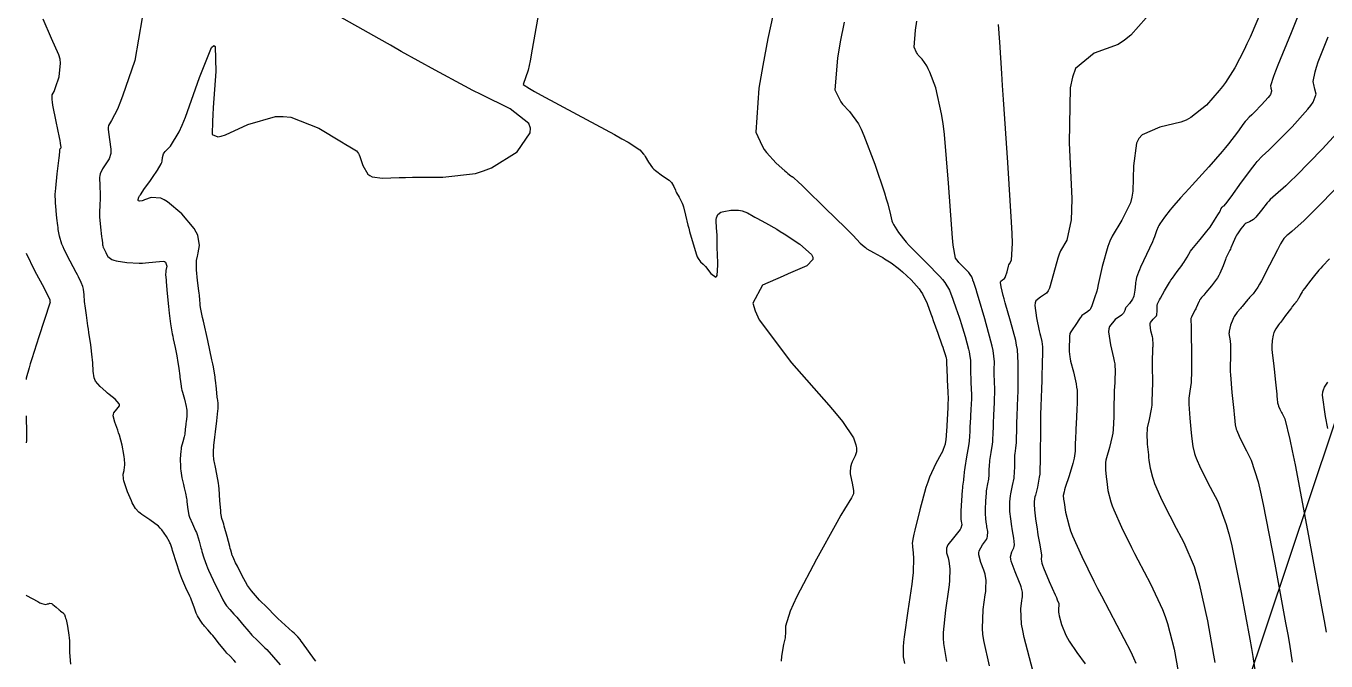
# Model space of a CAD drawing. Header units: metres. Extents: x 837476 to 838477, y 1189012 to 1191014.
# Drawn here: x 837476.5 to 837642.3, y 1189354.3 to 1189435.3 of the extents above; entities that cross this region are included whole.
import ezdxf

# ---------------------------------------------------------------- set-up
doc = ezdxf.new("R2010")
doc.units = ezdxf.units.M
doc.header["$LTSCALE"] = 0.3
for name, color, linetype in [('CORREDORVIA', 94, 'Continuous'), ('COTAS 10', 1, 'Continuous'), ('COTAS INT', 252, 'Continuous')]:
    doc.layers.add(name, color=color, linetype=linetype)

msp = doc.modelspace()

# ---------------------------------------------------------------- linework, layer by layer
at = {"layer": 'CORREDORVIA'}
msp.add_lwpolyline([(837910.676, 1191000.965), (838246.889, 1191005.3), (838347.391, 1190870.925), (838423.516, 1190628.699), (838450.215, 1190473.685), (838321.32, 1190375.615), (838242.09, 1190297.633), (838236.889, 1190068.622), (838166.593, 1189160.17), (837860.483, 1189307.124), (837593.191, 1189234.399), (837744.487, 1189686.609), (837700.859, 1189887.9), (837671.347, 1190075.087), (837676.273, 1190181.696), (837885.383, 1190229.429), (837983.184, 1190344.12), (837817.554, 1190502.187), (837798.033, 1190660.17), (837963.574, 1190795.982)], close=True, dxfattribs=at)
at = {"layer": 'COTAS 10'}
for points in [[(837491.325, 1189436.309), (837490.412, 1189430.88), (837488.825, 1189426.326), (837488.479, 1189425.418), (837488.173, 1189424.664), (837487.403, 1189423.215), (837487.056, 1189422.57), (837487.016, 1189422.323), (837487.001, 1189422.046), (837487.148, 1189420.797), (837487.331, 1189419.54), (837487.338, 1189419.258), (837487.327, 1189419.004), (837487.128, 1189418.325), (837486.799, 1189417.83), (837486.705, 1189417.693), (837486.609, 1189417.556), (837486.255, 1189417.059), (837485.982, 1189416.423), (837485.938, 1189416.198), (837485.908, 1189415.952), (837485.914, 1189414.889), (837485.973, 1189413.779), (837485.976, 1189413.503), (837485.974, 1189413.242), (837485.919, 1189412.415), (837485.878, 1189411.537), (837485.885, 1189411.244), (837485.9, 1189410.928), (837486.021, 1189409.607), (837486.161, 1189408.402), (837486.189, 1189408.159), (837486.212, 1189407.956), (837486.256, 1189407.552), (837486.271, 1189407.41), (837486.276, 1189407.372), (837486.282, 1189407.335), (837486.305, 1189407.206), (837486.352, 1189407.057), (837486.372, 1189407.008), (837486.395, 1189406.954), (837486.506, 1189406.732), (837486.656, 1189406.448), (837486.705, 1189406.356), (837486.756, 1189406.259), (837486.964, 1189405.859), (837487.473, 1189405.477), (837487.713, 1189405.39), (837487.996, 1189405.311), (837489.378, 1189405.096), (837490.955, 1189405.013), (837491.361, 1189405.018), (837491.753, 1189405.035), (837493.061, 1189405.197), (837494.019, 1189405.259), (837494.191, 1189405.213), (837494.323, 1189405.14), (837494.463, 1189404.648), (837494.368, 1189404.081), (837494.351, 1189403.96), (837494.338, 1189403.856), (837494.328, 1189403.61), (837494.368, 1189403.149), (837494.387, 1189402.908), (837494.41, 1189402.618), (837494.522, 1189401.162), (837494.671, 1189399.482), (837494.717, 1189399.051), (837494.766, 1189398.635), (837494.959, 1189397.256), (837495.173, 1189396.016), (837495.233, 1189395.688), (837495.295, 1189395.366), (837495.524, 1189394.257), (837495.739, 1189393.198), (837495.792, 1189392.908), (837495.843, 1189392.619), (837496.001, 1189391.584), (837496.124, 1189390.657), (837496.152, 1189390.435), (837496.177, 1189390.229), (837496.248, 1189389.611), (837496.354, 1189388.998), (837496.402, 1189388.795), (837496.458, 1189388.576), (837496.725, 1189387.667), (837496.964, 1189386.72), (837497.001, 1189386.478), (837497.026, 1189386.245), (837497.011, 1189385.477), (837496.925, 1189384.791), (837496.905, 1189384.61), (837496.886, 1189384.431), (837496.832, 1189383.818), (837496.755, 1189383.215), (837496.722, 1189383.044), (837496.684, 1189382.871), (837496.504, 1189382.228), (837496.326, 1189381.497), (837496.289, 1189381.267), (837496.257, 1189381.025), (837496.189, 1189380.055), (837496.203, 1189379.043), (837496.224, 1189378.775), (837496.252, 1189378.513), (837496.413, 1189377.608), (837496.609, 1189376.78), (837496.659, 1189376.567), (837496.707, 1189376.359), (837496.865, 1189375.665), (837496.991, 1189374.993), (837497.018, 1189374.8), (837497.043, 1189374.603), (837497.106, 1189373.867), (837497.229, 1189373.084), (837497.291, 1189372.858), (837497.366, 1189372.627), (837497.739, 1189371.764), (837498.146, 1189370.883), (837498.243, 1189370.643), (837498.332, 1189370.404), (837498.597, 1189369.553), (837498.823, 1189368.713), (837498.888, 1189368.481), (837498.954, 1189368.249), (837499.201, 1189367.413), (837499.54, 1189366.467), (837499.663, 1189366.166), (837499.8, 1189365.848), (837500.402, 1189364.557), (837501.005, 1189363.323), (837501.142, 1189363.041), (837501.267, 1189362.785), (837501.609, 1189362.076), (837501.907, 1189361.553), (837502.002, 1189361.414), (837502.104, 1189361.279), (837502.521, 1189360.812), (837503.046, 1189360.252), (837503.216, 1189360.058), (837503.396, 1189359.847), (837504.137, 1189358.944), (837504.923, 1189358.008), (837505.131, 1189357.777), (837505.336, 1189357.558), (837506.044, 1189356.866), (837506.772, 1189356.168), (837506.989, 1189355.945), (837507.214, 1189355.709), (837508.081, 1189354.747), (837508.916, 1189353.767)], [(837599.438, 1189353.627), (837598.695, 1189356.866), (837598.585, 1189357.667), (837598.515, 1189358.427), (837598.606, 1189360.825), (837598.884, 1189362.687), (837598.932, 1189363.108), (837598.967, 1189363.49), (837598.989, 1189364.527), (837598.848, 1189365.353), (837598.781, 1189365.601), (837598.701, 1189365.857), (837598.31, 1189366.848), (837598.059, 1189367.826), (837598.066, 1189368.074), (837598.108, 1189368.312), (837598.537, 1189369.085), (837599.034, 1189369.774), (837599.119, 1189369.959), (837599.18, 1189370.14), (837599.209, 1189370.771), (837599.096, 1189371.39), (837599.067, 1189371.563), (837599.039, 1189371.738), (837598.949, 1189372.374), (837598.896, 1189373.116), (837598.892, 1189373.357), (837598.892, 1189373.613), (837598.93, 1189374.664), (837599.014, 1189375.702), (837599.042, 1189375.949), (837599.073, 1189376.179), (837599.205, 1189376.866), (837599.322, 1189377.468), (837599.343, 1189377.645), (837599.36, 1189377.827), (837599.383, 1189378.519), (837599.415, 1189379.319), (837599.439, 1189379.568), (837599.469, 1189379.83), (837599.63, 1189380.872), (837599.793, 1189381.93), (837599.824, 1189382.201), (837599.85, 1189382.462), (837599.894, 1189383.323), (837599.908, 1189384.154), (837599.916, 1189384.396), (837599.925, 1189384.643), (837599.969, 1189385.575), (837600.019, 1189386.491), (837600.031, 1189386.727), (837600.042, 1189386.956), (837600.076, 1189387.718), (837600.091, 1189388.483), (837600.09, 1189388.714), (837600.086, 1189388.953), (837600.054, 1189389.884), (837600.022, 1189390.873), (837600.019, 1189391.149), (837600.018, 1189391.425), (837600.035, 1189392.428), (837599.869, 1189393.883), (837599.753, 1189394.444), (837599.607, 1189395.074), (837598.825, 1189397.92), (837598.013, 1189400.634), (837597.848, 1189401.18), (837597.709, 1189401.638), (837597.421, 1189402.548), (837597.308, 1189402.86), (837597.279, 1189402.94), (837597.252, 1189403.016), (837597.161, 1189403.271), (837596.966, 1189403.584), (837596.872, 1189403.699), (837596.762, 1189403.825), (837596.221, 1189404.38), (837595.649, 1189404.957), (837595.519, 1189405.097), (837595.401, 1189405.228), (837595.077, 1189405.628), (837594.793, 1189407.306), (837594.7, 1189408.243), (837594.6, 1189409.385), (837594.187, 1189415.212), (837593.661, 1189421.436), (837593.491, 1189422.828), (837593.309, 1189424.076), (837592.562, 1189427.386), (837591.796, 1189429.388), (837591.603, 1189429.812), (837591.418, 1189430.179), (837590.818, 1189431.033), (837590.327, 1189431.56), (837590.212, 1189431.722), (837590.105, 1189431.889), (837589.793, 1189432.55), (837589.965, 1189434.745), (837590.163, 1189435.881)], [(837628.2, 1189354.085), (837628.045, 1189354.998), (837627.256, 1189359.382), (837626.205, 1189364.097), (837625.884, 1189365.218), (837625.551, 1189366.259), (837624.243, 1189369.356), (837622.944, 1189371.806), (837622.617, 1189372.439), (837622.304, 1189373.053), (837621.292, 1189375.109), (837620.525, 1189376.851), (837620.367, 1189377.268), (837620.231, 1189377.655), (837619.938, 1189378.815), (837619.798, 1189379.884), (837619.759, 1189380.214), (837619.721, 1189380.56), (837619.582, 1189381.93), (837619.537, 1189383.305), (837619.557, 1189383.653), (837619.592, 1189383.987), (837619.835, 1189385.075), (837620.101, 1189386.396), (837620.15, 1189386.876), (837620.188, 1189387.407), (837620.237, 1189389.738), (837620.226, 1189391.962), (837620.226, 1189392.425), (837620.227, 1189392.822), (837620.242, 1189393.705), (837620.265, 1189394.144), (837620.271, 1189394.262), (837620.276, 1189394.377), (837620.297, 1189394.78), (837620.264, 1189395.265), (837620.237, 1189395.432), (837620.202, 1189395.614), (837620.009, 1189396.388), (837619.903, 1189397.142), (837619.922, 1189397.31), (837619.963, 1189397.461), (837620.288, 1189397.86), (837620.652, 1189398.197), (837620.718, 1189398.309), (837620.769, 1189398.429), (837620.825, 1189398.928), (837620.804, 1189399.402), (837620.805, 1189399.505), (837620.81, 1189399.597), (837620.854, 1189399.827), (837621.032, 1189400.174), (837621.121, 1189400.338), (837621.227, 1189400.533), (837621.753, 1189401.484), (837622.391, 1189402.56), (837622.567, 1189402.833), (837622.742, 1189403.095), (837623.376, 1189403.952), (837623.95, 1189404.711), (837624.088, 1189404.912), (837624.218, 1189405.108), (837624.611, 1189405.783), (837625.07, 1189406.522), (837625.241, 1189406.759), (837625.431, 1189407.009), (837626.273, 1189408.032), (837627.147, 1189409.086), (837627.356, 1189409.357), (837627.551, 1189409.618), (837628.139, 1189410.486), (837628.551, 1189411.17), (837628.636, 1189411.316), (837628.708, 1189411.443), (837628.863, 1189411.743), (837628.941, 1189411.912), (837628.964, 1189411.956), (837628.988, 1189411.999), (837629.083, 1189412.144), (837629.183, 1189412.258), (837629.211, 1189412.281), (837629.238, 1189412.301), (837629.337, 1189412.343), (837629.74, 1189412.814), (837629.96, 1189413.104), (837630.226, 1189413.464), (837631.576, 1189415.337), (837632.988, 1189417.264), (837633.293, 1189417.656), (837633.561, 1189417.988), (837634.217, 1189418.676), (837635.05, 1189419.422), (837635.429, 1189419.791), (837635.873, 1189420.229), (837638.011, 1189422.398), (837640.037, 1189424.638), (837640.409, 1189425.121), (837640.7, 1189425.546), (837641.068, 1189426.585), (837640.914, 1189427.229), (837640.875, 1189427.405), (837640.838, 1189427.579), (837640.717, 1189428.197), (837640.944, 1189429.44), (837641.126, 1189430.009), (837641.36, 1189430.674), (837642.635, 1189433.886)]]:
    msp.add_lwpolyline(points, dxfattribs=at)
at = {"layer": 'COTAS INT'}
for points in [[(837574.936, 1189450.96), (837571.157, 1189433.686), (837570.494, 1189430.227), (837569.998, 1189427.343), (837569.596, 1189421.71), (837570.409, 1189419.96), (837570.68, 1189419.524), (837570.97, 1189419.109), (837572.185, 1189417.783), (837573.296, 1189416.809), (837573.521, 1189416.615), (837573.71, 1189416.454), (837574.096, 1189416.147), (837574.223, 1189416.07), (837574.249, 1189416.055), (837574.272, 1189416.041), (837574.321, 1189416.013), (837574.349, 1189415.996), (837574.369, 1189415.984), (837574.413, 1189415.955), (837575.064, 1189415.334), (837575.458, 1189414.954), (837575.944, 1189414.484), (837578.471, 1189412.034), (837581.059, 1189409.502), (837581.584, 1189408.98), (837582.026, 1189408.536), (837582.929, 1189407.58), (837583.409, 1189407.122), (837583.583, 1189406.992), (837583.775, 1189406.861), (837584.619, 1189406.376), (837585.551, 1189405.872), (837585.798, 1189405.729), (837586.041, 1189405.584), (837586.881, 1189405.048), (837587.761, 1189404.386), (837588.03, 1189404.162), (837588.309, 1189403.92), (837589.408, 1189402.9), (837590.434, 1189401.744), (837590.668, 1189401.417), (837590.879, 1189401.087), (837591.462, 1189399.869), (837591.939, 1189398.533), (837592.084, 1189398.129), (837592.235, 1189397.71), (837592.828, 1189396.072), (837593.357, 1189394.601), (837593.467, 1189394.288), (837593.562, 1189394.016), (837593.776, 1189393.371), (837593.866, 1189393.044), (837593.883, 1189392.971), (837593.896, 1189392.907), (837593.916, 1189392.739), (837593.931, 1189392.267), (837593.942, 1189392.011), (837593.955, 1189391.699), (837594.029, 1189390.12), (837594.103, 1189388.552), (837594.117, 1189388.247), (837594.128, 1189387.999), (837594.144, 1189387.573), (837594.121, 1189387.15), (837594.107, 1189386.904), (837594.09, 1189386.602), (837593.917, 1189383.499), (837593.9, 1189383.201), (837593.887, 1189382.961), (837593.866, 1189382.565), (837593.849, 1189382.449), (837593.838, 1189382.385), (837593.824, 1189382.307), (837593.754, 1189381.91), (837593.52, 1189381.239), (837593.404, 1189380.989), (837593.266, 1189380.71), (837592.58, 1189379.471), (837591.757, 1189377.697), (837591.532, 1189377.081), (837591.309, 1189376.412), (837590.514, 1189373.546), (837589.888, 1189370.937), (837589.771, 1189370.43), (837589.678, 1189370.017), (837589.549, 1189369.301), (837589.594, 1189368.946), (837589.612, 1189368.76), (837589.632, 1189368.536), (837589.724, 1189367.41), (837589.681, 1189365.536), (837589.615, 1189364.841), (837589.526, 1189364.069), (837589.014, 1189360.643), (837588.517, 1189357.357), (837588.438, 1189356.674), (837588.385, 1189356.088), (837588.407, 1189354.792), (837588.558, 1189353.957)], [(837542.461, 1189440.019), (837541.101, 1189432.293), (837540.808, 1189430.825), (837540.551, 1189429.648), (837539.923, 1189427.823), (837540.743, 1189427.28), (837541.399, 1189426.912), (837542.24, 1189426.448), (837546.826, 1189423.986), (837551.579, 1189421.418), (837552.526, 1189420.887), (837553.313, 1189420.435), (837554.821, 1189419.455), (837555.27, 1189418.933), (837555.389, 1189418.77), (837555.506, 1189418.598), (837555.911, 1189417.909), (837556.422, 1189417.191), (837556.606, 1189417.001), (837556.809, 1189416.814), (837557.697, 1189416.173), (837558.536, 1189415.586), (837558.709, 1189415.434), (837558.855, 1189415.287), (837559.167, 1189414.795), (837559.357, 1189414.303), (837559.425, 1189414.155), (837559.502, 1189414.003), (837559.836, 1189413.413), (837560.193, 1189412.685), (837560.283, 1189412.446), (837560.369, 1189412.191), (837560.648, 1189411.131), (837560.948, 1189409.861), (837561.048, 1189409.473), (837561.154, 1189409.068), (837561.598, 1189407.474), (837562.041, 1189406.089), (837562.147, 1189405.817), (837562.245, 1189405.592), (837562.54, 1189405.182), (837562.895, 1189404.897), (837563.031, 1189404.752), (837563.184, 1189404.578), (837563.874, 1189403.709), (837564.498, 1189403.228), (837564.609, 1189403.299), (837564.694, 1189403.459), (837564.775, 1189404.771), (837564.705, 1189406.366), (837564.693, 1189406.704), (837564.685, 1189406.997), (837564.684, 1189407.679), (837564.681, 1189408.195), (837564.672, 1189408.383), (837564.659, 1189408.59), (837564.58, 1189409.503), (837564.543, 1189410.401), (837564.557, 1189410.599), (837564.58, 1189410.776), (837564.751, 1189411.232), (837565.154, 1189411.503), (837565.323, 1189411.564), (837565.518, 1189411.618), (837566.432, 1189411.758), (837567.413, 1189411.769), (837567.649, 1189411.741), (837567.871, 1189411.699), (837568.548, 1189411.436), (837569.253, 1189411.027), (837569.494, 1189410.893), (837569.754, 1189410.751), (837570.855, 1189410.161), (837572.275, 1189409.347), (837572.735, 1189409.063), (837573.225, 1189408.754), (837575.236, 1189407.427), (837576.712, 1189406.097), (837576.863, 1189405.786), (837576.903, 1189405.499), (837576.119, 1189404.672), (837574.331, 1189403.889), (837573.738, 1189403.631), (837573.103, 1189403.354), (837570.454, 1189402.202), (837569.244, 1189399.913), (837569.515, 1189398.919), (837570.049, 1189397.769), (837574.169, 1189392.312), (837578.933, 1189386.902), (837579.874, 1189385.782), (837580.651, 1189384.825), (837582.089, 1189382.732), (837582.367, 1189381.831), (837582.411, 1189381.625), (837582.442, 1189381.439), (837582.435, 1189380.926), (837582.319, 1189380.551), (837582.281, 1189380.453), (837582.241, 1189380.356), (837582.074, 1189380.027), (837581.901, 1189379.674), (837581.858, 1189379.562), (837581.816, 1189379.444), (837581.679, 1189378.969), (837581.637, 1189378.347), (837581.654, 1189378.136), (837581.685, 1189377.909), (837581.902, 1189376.949), (837582.072, 1189376.011), (837582.073, 1189375.798), (837582.054, 1189375.605), (837581.818, 1189375.073), (837580.908, 1189373.632), (837580.465, 1189372.866), (837579.939, 1189371.94), (837577.345, 1189367.27), (837574.831, 1189362.482), (837574.355, 1189361.483), (837573.975, 1189360.625), (837573.396, 1189358.705), (837573.387, 1189357.738), (837573.365, 1189357.481), (837573.335, 1189357.228), (837573.159, 1189356.356), (837572.905, 1189354.869), (837572.826, 1189354.229)], [(837639.573, 1189438.511), (837637.884, 1189434.383), (837636.198, 1189430.29), (837635.881, 1189429.487), (837635.628, 1189428.827), (837635.252, 1189427.636), (837635.303, 1189427.377), (837635.318, 1189427.303), (837635.335, 1189427.23), (837635.4, 1189426.959), (837635.245, 1189426.522), (837635.123, 1189426.344), (837634.966, 1189426.141), (837634.115, 1189425.199), (837633.216, 1189424.288), (837633.03, 1189424.103), (837632.87, 1189423.948), (837632.52, 1189423.635), (837632.19, 1189423.269), (837632.043, 1189423.082), (837631.873, 1189422.857), (837631.057, 1189421.735), (837629.903, 1189420.224), (837629.52, 1189419.755), (837629.109, 1189419.264), (837627.393, 1189417.305), (837625.687, 1189415.417), (837625.282, 1189414.97), (837624.906, 1189414.557), (837623.792, 1189413.337), (837622.914, 1189412.347), (837622.686, 1189412.078), (837622.466, 1189411.811), (837621.726, 1189410.866), (837621.149, 1189410.032), (837621.031, 1189409.835), (837620.931, 1189409.653), (837620.722, 1189409.117), (837620.47, 1189408.39), (837620.343, 1189408.087), (837620.192, 1189407.74), (837619.437, 1189406.118), (837618.682, 1189404.508), (837618.531, 1189404.168), (837618.403, 1189403.874), (837618.15, 1189403.195), (837618.064, 1189402.716), (837618.042, 1189402.549), (837618.021, 1189402.367), (837617.952, 1189401.582), (837617.809, 1189400.784), (837617.741, 1189400.593), (837617.662, 1189400.415), (837617.272, 1189399.878), (837616.899, 1189399.462), (837616.829, 1189399.359), (837616.774, 1189399.261), (837616.7, 1189398.953), (837616.519, 1189398.612), (837616.398, 1189398.494), (837616.246, 1189398.365), (837615.439, 1189397.813), (837614.732, 1189396.945), (837614.643, 1189396.617), (837614.6, 1189396.25), (837614.831, 1189394.61), (837615.251, 1189392.924), (837615.327, 1189392.529), (837615.387, 1189392.165), (837615.457, 1189391.11), (837615.413, 1189390.233), (837615.401, 1189389.981), (837615.388, 1189389.726), (837615.338, 1189388.77), (837615.299, 1189387.654), (837615.293, 1189387.298), (837615.289, 1189386.921), (837615.289, 1189385.389), (837615.207, 1189383.775), (837615.151, 1189383.346), (837615.08, 1189382.926), (837614.704, 1189381.476), (837614.34, 1189380.192), (837614.277, 1189379.876), (837614.231, 1189379.577), (837614.201, 1189378.642), (837614.298, 1189377.74), (837614.332, 1189377.463), (837614.369, 1189377.173), (837614.527, 1189376.025), (837614.897, 1189374.562), (837615.067, 1189374.073), (837615.267, 1189373.548), (837616.235, 1189371.35), (837617.511, 1189368.755), (837617.906, 1189367.981), (837618.319, 1189367.181), (837619.958, 1189364.091), (837621.489, 1189360.837), (837621.833, 1189359.935), (837622.142, 1189359.032), (837622.972, 1189355.769), (837623.47, 1189352.941)], [(837513.471, 1189354.254), (837513.319, 1189354.461), (837512.55, 1189355.516), (837511.766, 1189356.585), (837511.606, 1189356.802), (837511.47, 1189356.983), (837511.184, 1189357.353), (837510.862, 1189357.667), (837510.704, 1189357.813), (837510.517, 1189357.986), (837509.589, 1189358.825), (837508.655, 1189359.674), (837508.464, 1189359.852), (837508.302, 1189360.005), (837507.961, 1189360.355), (837507.616, 1189360.728), (837507.452, 1189360.896), (837507.258, 1189361.092), (837506.312, 1189362.033), (837505.269, 1189363.202), (837505.014, 1189363.541), (837504.774, 1189363.888), (837504.029, 1189365.197), (837503.479, 1189366.345), (837503.361, 1189366.59), (837503.258, 1189366.804), (837503.012, 1189367.312), (837502.882, 1189367.591), (837502.853, 1189367.659), (837502.826, 1189367.724), (837502.753, 1189367.928), (837502.629, 1189368.38), (837502.57, 1189368.602), (837502.501, 1189368.865), (837502.162, 1189370.162), (837501.813, 1189371.464), (837501.737, 1189371.73), (837501.671, 1189371.955), (837501.508, 1189372.425), (837501.407, 1189372.905), (837501.38, 1189373.135), (837501.353, 1189373.409), (837501.26, 1189374.75), (837501.143, 1189376.245), (837501.102, 1189376.615), (837501.057, 1189376.967), (837500.861, 1189378.08), (837500.669, 1189378.972), (837500.627, 1189379.185), (837500.589, 1189379.382), (837500.492, 1189379.968), (837500.452, 1189380.541), (837500.45, 1189380.73), (837500.452, 1189380.932), (837500.494, 1189381.769), (837500.59, 1189382.813), (837500.627, 1189383.144), (837500.667, 1189383.494), (837500.848, 1189384.913), (837501.004, 1189386.187), (837501.029, 1189386.446), (837501.046, 1189386.664), (837501.039, 1189387.114), (837500.966, 1189387.514), (837500.94, 1189387.701), (837500.913, 1189387.921), (837500.793, 1189388.991), (837500.679, 1189390.077), (837500.654, 1189390.308), (837500.631, 1189390.508), (837500.576, 1189390.976), (837500.418, 1189391.777), (837500.332, 1189392.187), (837500.227, 1189392.679), (837499.693, 1189395.135), (837499.156, 1189397.598), (837499.049, 1189398.095), (837498.961, 1189398.511), (837498.793, 1189399.343), (837498.746, 1189399.673), (837498.735, 1189399.773), (837498.723, 1189399.876), (837498.688, 1189400.278), (837498.625, 1189400.926), (837498.597, 1189401.184), (837498.565, 1189401.476), (837498.409, 1189402.815), (837498.274, 1189404.152), (837498.255, 1189404.443), (837498.243, 1189404.699), (837498.268, 1189405.34), (837498.374, 1189405.89), (837498.413, 1189406.09), (837498.457, 1189406.311), (837498.654, 1189407.279), (837498.441, 1189408.565), (837498.228, 1189408.985), (837497.947, 1189409.434), (837496.374, 1189411.286), (837494.556, 1189412.847), (837494.121, 1189413.111), (837493.716, 1189413.303), (837492.498, 1189413.389), (837491.645, 1189413.08), (837491.47, 1189413.023), (837491.321, 1189412.978), (837491.003, 1189412.918), (837490.883, 1189412.964), (837490.859, 1189412.986), (837490.839, 1189413.013), (837490.801, 1189413.141), (837490.923, 1189413.447), (837491.005, 1189413.585), (837491.107, 1189413.747), (837491.647, 1189414.523), (837492.307, 1189415.449), (837492.484, 1189415.705), (837492.66, 1189415.96), (837493.273, 1189416.88), (837493.74, 1189417.688), (837493.823, 1189417.873), (837493.885, 1189418.04), (837493.942, 1189418.505), (837494.05, 1189418.94), (837494.145, 1189419.089), (837494.269, 1189419.25), (837494.948, 1189419.936), (837496.039, 1189421.744), (837496.422, 1189422.613), (837496.839, 1189423.641), (837498.638, 1189428.684), (837500.191, 1189432.503), (837500.453, 1189432.76), (837500.643, 1189432.669), (837500.722, 1189429.449), (837500.409, 1189424.879), (837500.352, 1189423.937), (837500.307, 1189423.136), (837500.25, 1189421.41), (837500.963, 1189421.113), (837501.403, 1189421.213), (837501.949, 1189421.39), (837504.796, 1189422.688), (837508.336, 1189423.722), (837509.318, 1189423.733), (837510.301, 1189423.625), (837513.856, 1189422.241), (837516.759, 1189420.484), (837517.331, 1189420.141), (837517.803, 1189419.86), (837518.667, 1189419.36), (837518.917, 1189419.013), (837519, 1189418.827), (837519.09, 1189418.603), (837519.467, 1189417.469), (837520.109, 1189416.377), (837520.367, 1189416.179), (837520.659, 1189416.026), (837522, 1189415.849), (837524.13, 1189415.94), (837524.92, 1189415.956), (837525.795, 1189415.967), (837529.678, 1189415.973), (837533.839, 1189416.459), (837534.889, 1189416.773), (837535.896, 1189417.165), (837539.166, 1189419.228), (837540.844, 1189421.633), (837540.847, 1189422.241), (837540.65, 1189422.823), (837538.272, 1189424.716), (837534.563, 1189426.52), (837533.527, 1189427.047), (837532.486, 1189427.585), (837528.696, 1189429.627), (837524.386, 1189432.032), (837523.019, 1189432.8), (837521.576, 1189433.611), (837515.735, 1189436.908)], [(837620.379, 1189437.406), (837617.461, 1189434.099), (837616.638, 1189433.438), (837615.809, 1189432.886), (837612.761, 1189431.813), (837610.394, 1189429.845), (837609.994, 1189428.73), (837609.705, 1189427.367), (837609.584, 1189420.383), (837609.901, 1189413.245), (837609.888, 1189411.786), (837609.832, 1189410.55), (837609.267, 1189407.952), (837608.493, 1189406.601), (837608.306, 1189406.15), (837608.131, 1189405.667), (837607.595, 1189403.648), (837607.061, 1189401.832), (837606.886, 1189401.476), (837606.7, 1189401.185), (837605.931, 1189400.667), (837605.335, 1189400.202), (837605.258, 1189399.944), (837605.219, 1189399.631), (837605.395, 1189398.034), (837605.76, 1189396.382), (837605.839, 1189396.033), (837605.909, 1189395.732), (837606.085, 1189395.036), (837606.166, 1189394.353), (837606.176, 1189394.059), (837606.181, 1189393.72), (837606.155, 1189392.116), (837606.106, 1189390.582), (837606.097, 1189390.287), (837606.09, 1189390.047), (837606.079, 1189389.648), (837606.069, 1189389.354), (837606.063, 1189389.18), (837606.054, 1189388.967), (837606.009, 1189387.862), (837605.963, 1189386.762), (837605.947, 1189386.38), (837605.935, 1189386.103), (837605.933, 1189385.786), (837605.932, 1189385.59), (837605.93, 1189385.348), (837605.922, 1189384.082), (837605.911, 1189382.804), (837605.908, 1189382.555), (837605.905, 1189382.35), (837605.893, 1189381.988), (837605.886, 1189381.633), (837605.887, 1189381.434), (837605.888, 1189381.191), (837605.899, 1189379.949), (837605.852, 1189378.482), (837605.817, 1189378.098), (837605.771, 1189377.723), (837605.524, 1189376.448), (837605.269, 1189375.412), (837605.219, 1189375.188), (837605.178, 1189374.991), (837605.103, 1189374.507), (837605.122, 1189373.999), (837605.14, 1189373.788), (837605.164, 1189373.545), (837605.299, 1189372.411), (837605.486, 1189371.088), (837605.543, 1189370.726), (837605.603, 1189370.366), (837605.839, 1189369.08), (837606.016, 1189368.028), (837606.039, 1189367.815), (837606.05, 1189367.636), (837605.995, 1189367.273), (837606.076, 1189366.748), (837606.173, 1189366.467), (837606.303, 1189366.128), (837607.038, 1189364.411), (837607.801, 1189362.7), (837607.947, 1189362.363), (837608.066, 1189362.085), (837608.258, 1189361.578), (837608.255, 1189361.418), (837608.249, 1189361.359), (837608.242, 1189361.294), (837608.199, 1189361.007), (837608.229, 1189360.484), (837608.268, 1189360.271), (837608.319, 1189360.028), (837608.614, 1189358.902), (837609.145, 1189357.55), (837609.346, 1189357.165), (837609.57, 1189356.775), (837610.57, 1189355.326), (837611.632, 1189353.883)], [(837634.248, 1189437.54), (837632.652, 1189433.861), (837632.257, 1189433), (837631.882, 1189432.207), (837630.699, 1189429.914), (837629.509, 1189428.061), (837629.13, 1189427.547), (837628.729, 1189427.032), (837627.104, 1189425.166), (837625.118, 1189423.597), (837624.491, 1189423.269), (837623.829, 1189422.987), (837621.158, 1189422.354), (837618.881, 1189421.395), (837618.468, 1189420.907), (837618.149, 1189420.323), (837617.782, 1189417.41), (837617.706, 1189414.195), (837617.57, 1189413.42), (837617.385, 1189412.694), (837616.304, 1189410.49), (837615.063, 1189408.439), (837614.778, 1189407.811), (837614.517, 1189407.157), (837613.788, 1189404.576), (837613.297, 1189402.289), (837613.187, 1189401.82), (837613.09, 1189401.421), (837612.831, 1189400.576), (837612.665, 1189400.189), (837612.625, 1189400.081), (837612.587, 1189399.972), (837612.473, 1189399.572), (837612.309, 1189399.195), (837612.24, 1189399.1), (837612.161, 1189399.01), (837611.792, 1189398.718), (837611.437, 1189398.499), (837611.367, 1189398.454), (837611.309, 1189398.416), (837611.2, 1189398.334), (837611.066, 1189398.138), (837610.991, 1189398.027), (837610.9, 1189397.893), (837610.438, 1189397.202), (837609.975, 1189396.509), (837609.884, 1189396.371), (837609.809, 1189396.258), (837609.673, 1189396.046), (837609.645, 1189395.872), (837609.639, 1189395.783), (837609.632, 1189395.675), (837609.613, 1189395.137), (837609.597, 1189394.525), (837609.592, 1189394.371), (837609.588, 1189394.223), (837609.572, 1189393.745), (837609.647, 1189393.082), (837609.7, 1189392.818), (837609.767, 1189392.52), (837610.126, 1189391.152), (837610.475, 1189389.612), (837610.536, 1189389.206), (837610.582, 1189388.807), (837610.618, 1189387.44), (837610.55, 1189386.089), (837610.531, 1189385.701), (837610.511, 1189385.307), (837610.434, 1189383.835), (837610.372, 1189382.486), (837610.36, 1189382.171), (837610.351, 1189381.88), (837610.34, 1189381.039), (837610.225, 1189380.142), (837610.151, 1189379.816), (837610.059, 1189379.457), (837609.573, 1189377.877), (837609.088, 1189376.396), (837608.997, 1189376.098), (837608.925, 1189375.849), (837608.82, 1189375.354), (837608.875, 1189374.921), (837608.904, 1189374.711), (837608.939, 1189374.462), (837609.115, 1189373.236), (837609.562, 1189371.469), (837609.768, 1189370.879), (837610.009, 1189370.245), (837611.178, 1189367.591), (837612.719, 1189364.458), (837613.196, 1189363.522), (837613.694, 1189362.557), (837615.673, 1189358.825), (837617.426, 1189355.414), (837617.781, 1189354.652), (837618.079, 1189353.968)], [(837503.274, 1189354.077), (837503.027, 1189354.351), (837502.499, 1189354.907), (837502.153, 1189355.272), (837502.02, 1189355.426), (837501.871, 1189355.602), (837501.199, 1189356.425), (837500.496, 1189357.296), (837500.327, 1189357.502), (837500.169, 1189357.693), (837499.693, 1189358.254), (837499.299, 1189358.72), (837499.194, 1189358.85), (837499.09, 1189358.981), (837498.728, 1189359.457), (837498.394, 1189360.004), (837498.308, 1189360.18), (837498.224, 1189360.365), (837497.944, 1189361.122), (837497.627, 1189362.001), (837497.52, 1189362.264), (837497.405, 1189362.535), (837496.918, 1189363.585), (837496.394, 1189364.766), (837496.255, 1189365.119), (837496.119, 1189365.484), (837495.649, 1189366.898), (837495.278, 1189368.118), (837495.205, 1189368.361), (837495.145, 1189368.562), (837495.033, 1189368.944), (837494.925, 1189369.2), (837494.867, 1189369.321), (837494.798, 1189369.465), (837494.447, 1189370.164), (837493.861, 1189370.997), (837493.643, 1189371.223), (837493.401, 1189371.449), (837492.325, 1189372.25), (837491.289, 1189372.954), (837491.073, 1189373.117), (837490.886, 1189373.268), (837490.464, 1189373.7), (837490.177, 1189374.237), (837490.075, 1189374.453), (837489.964, 1189374.699), (837489.482, 1189375.832), (837489.065, 1189376.987), (837488.995, 1189377.246), (837488.945, 1189377.479), (837488.927, 1189378.103), (837489.024, 1189378.573), (837489.045, 1189378.709), (837489.065, 1189378.848), (837489.117, 1189379.371), (837489.085, 1189380.07), (837489.052, 1189380.319), (837489.008, 1189380.593), (837488.76, 1189381.782), (837488.427, 1189383.052), (837488.329, 1189383.375), (837488.228, 1189383.687), (837487.844, 1189384.713), (837487.641, 1189385.548), (837487.654, 1189385.739), (837487.698, 1189385.913), (837488.107, 1189386.397), (837488.443, 1189386.815), (837488.441, 1189386.948), (837488.397, 1189387.088), (837487.893, 1189387.654), (837487.126, 1189388.273), (837486.917, 1189388.446), (837486.709, 1189388.62), (837485.969, 1189389.258), (837485.385, 1189389.954), (837485.275, 1189390.165), (837485.189, 1189390.385), (837485.065, 1189391.245), (837485.034, 1189392.311), (837485.006, 1189392.66), (837484.97, 1189393.032), (837484.769, 1189394.573), (837484.528, 1189396.185), (837484.466, 1189396.602), (837484.407, 1189397.008), (837484.211, 1189398.367), (837484.056, 1189399.548), (837484.023, 1189399.84), (837483.995, 1189400.117), (837483.925, 1189400.992), (837483.846, 1189401.706), (837483.81, 1189401.881), (837483.769, 1189402.047), (837483.571, 1189402.564), (837483.208, 1189403.252), (837483.063, 1189403.526), (837482.898, 1189403.836), (837482.142, 1189405.256), (837481.398, 1189406.75), (837481.241, 1189407.108), (837481.105, 1189407.441), (837480.791, 1189408.44), (837480.634, 1189409.307), (837480.597, 1189409.556), (837480.563, 1189409.81), (837480.462, 1189410.763), (837480.38, 1189411.68), (837480.358, 1189411.912), (837480.336, 1189412.133), (837480.257, 1189412.854), (837480.247, 1189413.796), (837480.268, 1189414.157), (837480.299, 1189414.562), (837480.496, 1189416.388), (837480.705, 1189418.118), (837480.744, 1189418.463), (837480.775, 1189418.748), (837480.816, 1189419.295), (837480.815, 1189419.442), (837480.819, 1189419.476), (837480.825, 1189419.507), (837480.863, 1189419.594), (837480.912, 1189419.663), (837480.938, 1189419.701), (837480.983, 1189419.769), (837480.914, 1189420.319), (837480.854, 1189420.642), (837480.777, 1189421.039), (837480.354, 1189423.089), (837479.951, 1189425.152), (837479.887, 1189425.557), (837479.843, 1189425.89), (837479.859, 1189426.493), (837480.086, 1189426.922), (837480.177, 1189427.145), (837480.279, 1189427.413), (837480.749, 1189428.76), (837480.931, 1189430.512), (837480.853, 1189431.035), (837480.719, 1189431.576), (837479.768, 1189433.666), (837478.699, 1189436.146)], [(837580.863, 1189435.77), (837580.376, 1189433.259), (837580.011, 1189431.17), (837579.694, 1189427.13), (837580.269, 1189425.914), (837580.465, 1189425.605), (837580.678, 1189425.309), (837581.58, 1189424.338), (837582.686, 1189422.767), (837583.026, 1189422.091), (837583.382, 1189421.311), (837584.79, 1189417.626), (837586.01, 1189413.982), (837586.247, 1189413.228), (837586.439, 1189412.585), (837586.769, 1189411.183), (837586.953, 1189410.425), (837587.053, 1189410.188), (837587.175, 1189409.94), (837587.796, 1189408.943), (837588.807, 1189407.691), (837589.175, 1189407.281), (837589.582, 1189406.845), (837591.372, 1189405.041), (837593.064, 1189403.303), (837593.41, 1189402.908), (837593.702, 1189402.55), (837594.311, 1189401.57), (837594.595, 1189400.775), (837594.682, 1189400.534), (837594.771, 1189400.285), (837595.124, 1189399.31), (837595.533, 1189398.119), (837595.658, 1189397.734), (837595.788, 1189397.325), (837596.301, 1189395.646), (837596.736, 1189394.059), (837596.818, 1189393.708), (837596.883, 1189393.395), (837596.975, 1189392.584), (837596.975, 1189391.846), (837596.98, 1189391.58), (837596.989, 1189391.286), (837597.041, 1189390.002), (837597.094, 1189388.752), (837597.103, 1189388.481), (837597.109, 1189388.241), (837597.11, 1189387.645), (837597.081, 1189387.053), (837597.069, 1189386.816), (837597.055, 1189386.547), (837596.986, 1189385.311), (837596.921, 1189384.071), (837596.908, 1189383.799), (837596.898, 1189383.557), (837596.88, 1189382.944), (837596.82, 1189382.29), (837596.783, 1189382.024), (837596.737, 1189381.72), (837596.498, 1189380.315), (837596.26, 1189378.928), (837596.215, 1189378.636), (837596.179, 1189378.383), (837596.124, 1189377.805), (837596.114, 1189377.499), (837596.107, 1189377.419), (837596.097, 1189377.341), (837596.046, 1189377.075), (837595.975, 1189376.563), (837595.954, 1189376.33), (837595.932, 1189376.058), (837595.844, 1189374.743), (837595.777, 1189373.42), (837595.768, 1189373.142), (837595.762, 1189372.902), (837595.774, 1189372.356), (837595.816, 1189372.062), (837595.842, 1189371.902), (837595.894, 1189371.617), (837595.762, 1189371.196), (837595.658, 1189371.03), (837595.526, 1189370.843), (837594.807, 1189369.991), (837594.123, 1189369.093), (837594.013, 1189368.877), (837593.937, 1189368.676), (837593.947, 1189368.066), (837594.151, 1189367.435), (837594.197, 1189367.22), (837594.239, 1189366.988), (837594.354, 1189366.002), (837594.323, 1189364.525), (837594.273, 1189363.983), (837594.205, 1189363.383), (837593.81, 1189360.734), (837593.516, 1189357.892), (837593.511, 1189357.171), (837593.54, 1189356.477), (837593.923, 1189354.209)], [(837604.954, 1189353.044), (837603.851, 1189357.255), (837603.658, 1189358.164), (837603.514, 1189358.962), (837603.403, 1189360.916), (837603.563, 1189361.99), (837603.591, 1189362.234), (837603.611, 1189362.454), (837603.623, 1189363.053), (837603.457, 1189363.719), (837603.364, 1189363.982), (837603.251, 1189364.278), (837602.674, 1189365.63), (837602.181, 1189366.977), (837602.12, 1189367.271), (837602.092, 1189367.53), (837602.266, 1189368.179), (837602.542, 1189368.705), (837602.579, 1189368.887), (837602.598, 1189369.084), (837602.524, 1189369.926), (837602.349, 1189370.878), (837602.305, 1189371.145), (837602.263, 1189371.413), (837602.124, 1189372.393), (837602.03, 1189373.331), (837602.016, 1189373.572), (837602.007, 1189373.806), (837602.017, 1189374.586), (837602.096, 1189375.346), (837602.131, 1189375.569), (837602.171, 1189375.796), (837602.364, 1189376.657), (837602.546, 1189377.595), (837602.58, 1189377.871), (837602.606, 1189378.154), (837602.641, 1189379.234), (837602.652, 1189380.255), (837602.663, 1189380.501), (837602.678, 1189380.731), (837602.761, 1189381.43), (837602.849, 1189382.14), (837602.866, 1189382.378), (837602.881, 1189382.633), (837602.908, 1189383.702), (837602.919, 1189384.751), (837602.924, 1189384.993), (837602.929, 1189385.214), (837602.952, 1189385.839), (837602.983, 1189386.436), (837602.992, 1189386.639), (837603.002, 1189386.859), (837603.043, 1189387.79), (837603.072, 1189388.725), (837603.076, 1189388.947), (837603.078, 1189389.153), (837603.067, 1189389.766), (837603.056, 1189390.46), (837603.058, 1189390.718), (837603.062, 1189391.003), (837603.095, 1189392.272), (837602.973, 1189393.977), (837602.88, 1189394.537), (837602.761, 1189395.136), (837602.115, 1189397.62), (837601.432, 1189399.952), (837601.289, 1189400.456), (837601.166, 1189400.898), (837600.889, 1189401.979), (837600.828, 1189402.532), (837600.841, 1189402.641), (837600.868, 1189402.73), (837601.074, 1189402.891), (837601.34, 1189403.071), (837601.405, 1189403.172), (837601.465, 1189403.295), (837601.651, 1189403.924), (837601.836, 1189404.623), (837601.897, 1189404.791), (837601.962, 1189404.947), (837602.23, 1189405.415), (837602.338, 1189407.561), (837602.303, 1189408.775), (837602.239, 1189410.258), (837601.771, 1189417.85), (837601.212, 1189425.893), (837601.091, 1189427.659), (837600.984, 1189429.226), (837600.718, 1189433.222), (837600.555, 1189435.463)], [(837645.108, 1189423.135), (837641.908, 1189419.597), (837638.53, 1189416.171), (837637.829, 1189415.478), (837637.23, 1189414.896), (837635.914, 1189413.716), (837635.24, 1189413.139), (837635.045, 1189412.937), (837634.848, 1189412.716), (837634.106, 1189411.765), (837633.408, 1189410.886), (837633.238, 1189410.711), (837633.077, 1189410.566), (837632.58, 1189410.288), (837632.147, 1189410.101), (837632.026, 1189410.014), (837631.905, 1189409.911), (837631.467, 1189409.41), (837631.051, 1189408.774), (837630.944, 1189408.586), (837630.842, 1189408.393), (837630.501, 1189407.651), (837630.21, 1189406.967), (837630.138, 1189406.809), (837630.069, 1189406.666), (837629.854, 1189406.264), (837629.642, 1189405.828), (837629.575, 1189405.663), (837629.506, 1189405.479), (837629.229, 1189404.656), (837628.819, 1189403.694), (837628.666, 1189403.422), (837628.497, 1189403.147), (837627.741, 1189402.136), (837627.018, 1189401.277), (837626.869, 1189401.099), (837626.742, 1189400.947), (837626.466, 1189400.614), (837626.348, 1189400.462), (837626.321, 1189400.424), (837626.296, 1189400.387), (837626.223, 1189400.271), (837626.147, 1189400.119), (837626.12, 1189400.06), (837626.089, 1189399.994), (837625.957, 1189399.694), (837625.78, 1189399.313), (837625.722, 1189399.195), (837625.659, 1189399.073), (837625.398, 1189398.587), (837625.176, 1189398.14), (837625.138, 1189398.042), (837625.11, 1189397.955), (837625.095, 1189397.733), (837625.141, 1189396.99), (837625.151, 1189396.575), (837625.161, 1189396.07), (837625.191, 1189393.487), (837625.171, 1189390.817), (837625.15, 1189390.256), (837625.122, 1189389.773), (837624.966, 1189388.674), (837624.844, 1189387.782), (837624.837, 1189387.43), (837624.843, 1189387.033), (837624.964, 1189385.218), (837625.143, 1189383.379), (837625.187, 1189382.966), (837625.227, 1189382.595), (837625.35, 1189381.604), (837625.566, 1189380.748), (837625.666, 1189380.462), (837625.783, 1189380.155), (837626.349, 1189378.869), (837627.096, 1189377.351), (837627.327, 1189376.897), (837627.568, 1189376.43), (837628.527, 1189374.621), (837629.614, 1189371.682), (837629.936, 1189370.501), (837630.268, 1189369.161), (837631.54, 1189362.996), (837632.62, 1189357.055), (837632.83, 1189355.857), (837633.002, 1189354.852), (837633.301, 1189352.835)], [(837645.804, 1189416.796), (837641.246, 1189412.155), (837640.326, 1189411.234), (837639.554, 1189410.471), (837638, 1189409.03), (837637.483, 1189408.645), (837637.364, 1189408.548), (837637.256, 1189408.455), (837636.955, 1189408.152), (837636.537, 1189407.463), (837636.354, 1189407.126), (837636.143, 1189406.727), (837635.141, 1189404.758), (837634.095, 1189402.747), (837633.856, 1189402.322), (837633.639, 1189401.953), (837633.039, 1189401.095), (837632.603, 1189400.619), (837632.489, 1189400.49), (837632.379, 1189400.364), (837632.006, 1189399.919), (837631.64, 1189399.476), (837631.534, 1189399.35), (837631.425, 1189399.223), (837631.016, 1189398.753), (837630.629, 1189398.205), (837630.534, 1189398.029), (837630.445, 1189397.843), (837630.169, 1189397.083), (837629.998, 1189396.35), (837629.976, 1189396.181), (837629.964, 1189396.026), (837630.011, 1189395.587), (837630.106, 1189395.109), (837630.125, 1189394.929), (837630.141, 1189394.729), (837630.17, 1189393.834), (837630.164, 1189392.968), (837630.157, 1189392.786), (837630.148, 1189392.629), (837630.097, 1189392.273), (837630.096, 1189391.578), (837630.118, 1189391.208), (837630.149, 1189390.761), (837630.345, 1189388.506), (837630.566, 1189386.198), (837630.614, 1189385.717), (837630.656, 1189385.306), (837630.761, 1189384.393), (837630.901, 1189383.841), (837630.965, 1189383.656), (837631.041, 1189383.458), (837631.406, 1189382.628), (837631.888, 1189381.648), (837632.037, 1189381.356), (837632.193, 1189381.054), (837632.812, 1189379.887), (837633.677, 1189377.104), (837633.988, 1189375.784), (837634.33, 1189374.225), (837635.824, 1189366.609), (837637.195, 1189359.112), (837637.46, 1189357.628), (837637.676, 1189356.401), (837638.039, 1189354.106)], [(837476.514, 1189406.308), (837477.609, 1189404.095), (837478.819, 1189401.807), (837479.051, 1189401.36), (837479.238, 1189400.993), (837479.541, 1189400.343), (837479.553, 1189400.228), (837479.557, 1189400.199), (837479.56, 1189400.172), (837479.575, 1189400.084), (837479.582, 1189400.006), (837479.58, 1189399.964), (837479.563, 1189399.889), (837478.156, 1189395.598), (837477.254, 1189392.793), (837477.066, 1189392.186), (837476.904, 1189391.654), (837476.544, 1189390.346), (837476.514, 1189390.169)], [(837642.794, 1189405.568), (837641.899, 1189404.635), (837641.669, 1189404.38), (837641.448, 1189404.127), (837640.712, 1189403.227), (837640.125, 1189402.467), (837639.997, 1189402.302), (837639.883, 1189402.158), (837639.596, 1189401.8), (837639.398, 1189401.527), (837639.341, 1189401.435), (837639.282, 1189401.336), (837639.06, 1189400.921), (837638.857, 1189400.532), (837638.811, 1189400.449), (837638.769, 1189400.378), (837638.653, 1189400.212), (837638.548, 1189400.095), (837638.513, 1189400.054), (837638.476, 1189400.01), (837638.321, 1189399.822), (837638.044, 1189399.467), (837637.93, 1189399.318), (837637.8, 1189399.147), (837637.193, 1189398.344), (837636.565, 1189397.505), (837636.421, 1189397.311), (837636.289, 1189397.133), (837635.922, 1189396.629), (837635.68, 1189396.163), (837635.628, 1189396.009), (837635.582, 1189395.845), (837635.47, 1189395.163), (837635.436, 1189394.408), (837635.44, 1189394.198), (837635.449, 1189393.988), (837635.531, 1189393.223), (837635.662, 1189392.238), (837635.702, 1189391.888), (837635.744, 1189391.505), (837635.909, 1189389.846), (837636.057, 1189388.295), (837636.087, 1189387.982), (837636.114, 1189387.718), (837636.173, 1189387.183), (837636.236, 1189386.934), (837636.265, 1189386.851), (837636.299, 1189386.761), (837636.463, 1189386.387), (837636.68, 1189385.946), (837636.748, 1189385.814), (837636.818, 1189385.678), (837637.097, 1189385.152), (837637.74, 1189382.527), (837638.04, 1189381.067), (837638.393, 1189379.289), (837640.108, 1189370.223), (837641.771, 1189361.169), (837642.09, 1189359.4), (837642.349, 1189357.95)], [(837642.564, 1189383.923), (837642.297, 1189385.468), (837641.889, 1189388.178), (837641.949, 1189388.618), (837641.976, 1189388.731), (837642.006, 1189388.841), (837642.155, 1189389.204), (837642.556, 1189389.829)], [(837476.514, 1189385.547), (837476.532, 1189385.139), (837476.581, 1189383.683), (837476.586, 1189383.368), (837476.588, 1189383.09), (837476.563, 1189382.404), (837476.514, 1189382.105)], [(837476.514, 1189362.64), (837476.577, 1189362.606), (837478.007, 1189361.84), (837478.298, 1189361.7), (837478.545, 1189361.592), (837479.056, 1189361.462), (837479.264, 1189361.533), (837479.37, 1189361.57), (837479.548, 1189361.631), (837479.775, 1189361.591), (837479.858, 1189361.546), (837479.951, 1189361.486), (837480.361, 1189361.145), (837480.764, 1189360.778), (837480.851, 1189360.701), (837480.929, 1189360.635), (837481.125, 1189360.487), (837481.247, 1189360.395), (837481.278, 1189360.365), (837481.309, 1189360.333), (837481.41, 1189360.201), (837481.53, 1189359.881), (837481.572, 1189359.73), (837481.618, 1189359.553), (837481.816, 1189358.689), (837481.99, 1189357.548), (837482.021, 1189357.196), (837482.044, 1189356.827), (837482.065, 1189355.367), (837482.206, 1189353.877)]]:
    msp.add_lwpolyline(points, dxfattribs=at)

doc.saveas('drawing.dxf')
